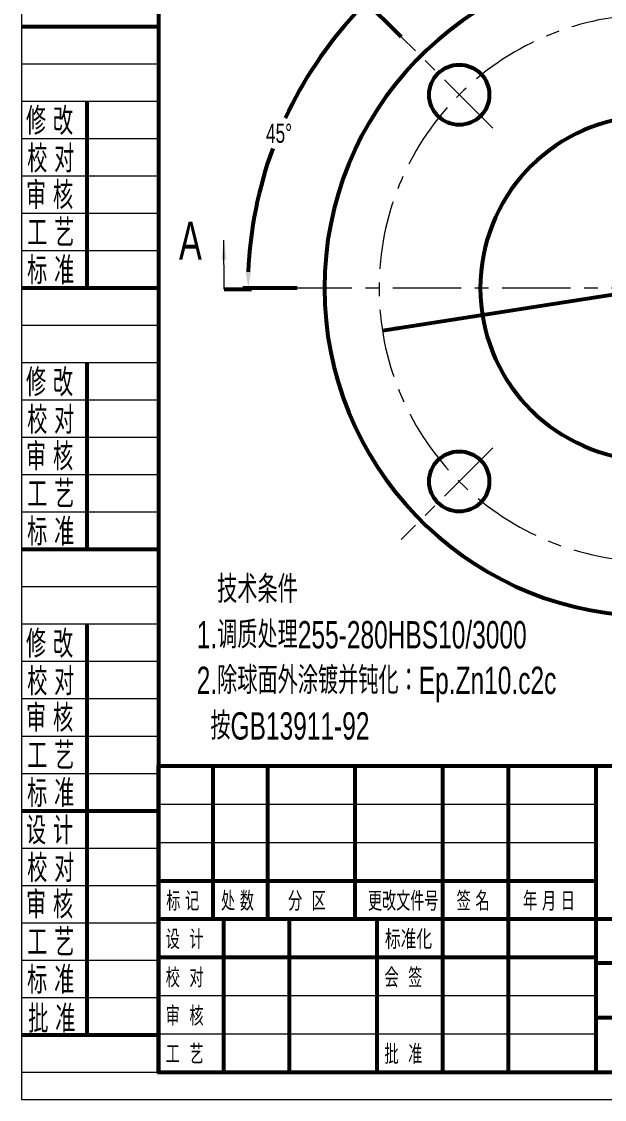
# Model space of a CAD drawing. Extents: x -25 to 185, y -5 to 292.
# Drawn here: x -25 to 81.5, y -5 to 192.1 of the extents above; entities that cross this region are included whole.
import ezdxf
from ezdxf.enums import TextEntityAlignment as Align

# ---------------------------------------------------------------- set-up
doc = ezdxf.new("R2010")
doc.units = 0
doc.header["$LTSCALE"] = 10
doc.header["$MEASUREMENT"] = 0
doc.linetypes.add('G', pattern=[2, 1.25, -0.25, 0.25, -0.25])
doc.layers.get('0').update_dxf_attribs({"linetype": 'CONTINUOUS', "lineweight": 53})
for name, color, linetype, lineweight in [('01', 7, 'CONTINUOUS', 53), ('02', 1, 'CONTINUOUS', 20), ('05', 4, 'G', 20), ('11', 3, 'CONTINUOUS', 20), ('13', 3, 'CONTINUOUS', 20)]:
    doc.layers.add(name, color=color, linetype=linetype, lineweight=lineweight)
doc.styles.add('INTECAD', font='GBTXT', dxfattribs={"width": 0.67, "bigfont": 'INTECAD'})
doc.styles.get("Standard").update_dxf_attribs({"font": 'GBTXT', "width": 0.67, "bigfont": 'INTECAD'})
doc.dimstyles.new('INTE', dxfattribs={"dimtxt": 3.5, "dimasz": 3, "dimexe": 1, "dimexo": 0, "dimgap": 1, "dimtad": 0, "dimdec": 4, "dimdsep": 46, "dimtxsty": 'Standard', "dimcen": 0, "dimclrd": 1, "dimclre": 1, "dimclrt": 3, "dimadec": 0, "dimazin": 0, "dimtfac": 1, "dimtdec": 4, "dimtix": 1, "dimtmove": 0, "dimatfit": 0, "dimfxl": 0, "dimtvp": 0.75, "dimtolj": 1, "dimtzin": 0, "dimarcsym": 0})

# ---------------------------------------------------------------- blocks, each defined once
blk = doc.blocks.new('*U1')
at = {"layer": '01'}
blk.add_lwpolyline([(0, 0), (180, 0), (180, 287), (0, 287)], close=True, dxfattribs=at)
at = {"layer": '02'}
blk.add_lwpolyline([(-25, -5), (185, -5), (185, 292), (-25, 292)], close=True, dxfattribs=at)
blk = doc.blocks.new('*D12')
at = {"color": 1}
blk.add_line((39.95, 122.47), (138.74, 137.97), dxfattribs=at)
for points in [[(138.74, 137.97), (135.7, 138), (135.85, 137.01)], [(39.95, 122.47), (42.83, 123.43), (42.99, 122.45)]]:
    blk.add_solid(points, dxfattribs=at)
at = {"color": 3, "insert": (96.72, 134.04), "char_height": 3.5, "width": 14.0035, "attachment_point": 5, "rotation": 8.9149}
blk.add_mtext('%%C100', dxfattribs=at)
blk = doc.blocks.new('*D13')
at = {"color": 1}
for p, q in [((43.38, 176.18), (36.37, 183.2)), ((24.34, 130.22), (14.43, 130.22))]:
    blk.add_line(p, q, dxfattribs=at)
for start, end in [(137.3241, 155.1725), (159.7889, 177.6759)]:
    blk.add_arc((89.34, 130.22), 73.98, start, end, dxfattribs=at)
for points in [[(37.08, 182.49), (35.31, 180.02), (34.6, 180.72)], [(15.43, 130.22), (15.93, 133.22), (14.93, 133.22)]]:
    blk.add_solid(points, dxfattribs=at)
at = {"color": 3, "insert": (21.05, 158.51), "char_height": 3.5, "width": 11.6702, "attachment_point": 5}
blk.add_mtext('45°', dxfattribs=at)
blk = doc.blocks.new('Z_Z_Z')
at = {"layer": '01'}
for p, q in [((-25, 191.22), (0, 191.22)), ((-13, 143.41), (-13, 177.56)), ((-25, 143.41), (0, 143.41)), ((-13, 95.61), (-13, 129.76)), ((-25, 95.61), (0, 95.61)), ((-13, 47.8), (-13, 81.95)), ((-25, 47.8), (0, 47.8)), ((-13, 6.83), (-13, 47.8)), ((-25, 6.83), (0, 6.83))]:
    blk.add_line(p, q, dxfattribs=at)
at = {"layer": '02'}
for p, q in [((-25, 184.39), (0, 184.39)), ((-25, 177.56), (0, 177.56)), ((-25, 170.73), (0, 170.73)), ((-25, 163.9), (0, 163.9)), ((-25, 157.07), (0, 157.07)), ((-25, 150.24), (0, 150.24)), ((-25, 136.59), (0, 136.59)), ((-25, 129.76), (0, 129.76)), ((-25, 122.93), (0, 122.93)), ((-25, 116.1), (0, 116.1)), ((-25, 109.27), (0, 109.27)), ((-25, 102.44), (0, 102.44)), ((-25, 88.78), (0, 88.78)), ((-25, 81.95), (0, 81.95)), ((-25, 75.12), (0, 75.12)), ((-25, 68.29), (0, 68.29)), ((-25, 61.46), (0, 61.46)), ((-25, 54.63), (0, 54.63)), ((-25, 40.98), (0, 40.98)), ((-25, 34.15), (0, 34.15)), ((-25, 27.32), (0, 27.32)), ((-25, 20.49), (0, 20.49)), ((-25, 13.66), (0, 13.66)), ((-25, 0), (0, 0))]:
    blk.add_line(p, q, dxfattribs=at)
at = {"layer": '11', "style": 'INTECAD', "width": 0.67}
for s, p in [('修 改', (-24.19, 171.4)), ('校 对', (-23.98, 164.52)), ('审 核', (-24.19, 157.84)), ('工 艺', (-23.98, 150.96)), ('标 准', (-23.98, 144.08)), ('修 改', (-24.19, 123.6)), ('校 对', (-23.98, 116.72)), ('审 核', (-24.19, 110.04)), ('工 艺', (-23.98, 103.16)), ('标 准', (-23.98, 96.27)), ('修 改', (-24.19, 75.79)), ('校 对', (-23.98, 68.91)), ('审 核', (-24.19, 62.23)), ('工 艺', (-23.98, 55.35)), ('标 准', (-23.98, 48.47)), ('设 计', (-24.19, 41.65)), ('校 对', (-23.98, 34.76)), ('审 核', (-24.19, 28.09)), ('工 艺', (-23.98, 21.21)), ('标 准', (-23.98, 14.32)), ('批 准', (-23.78, 7.23))]:
    blk.add_text(s, height=5, dxfattribs=at).set_placement(p)

msp = doc.modelspace()

# ---------------------------------------------------------------- linework, layer by layer
for centre in [(54.99927, 178.72452), (54.99927, 108.01384)]:
    msp.add_circle(centre, 5.5)
msp.add_arc((90.35461, 143.36918), 31.5, 94.5520714, 265.4479286)
at = {"layer": '01'}
for p, q in [((12.02256, 143.14833), (17.02253, 143.16772)), ((0, 56), (180, 56)), ((0, 0), (0, 56)), ((10, 28), (10, 56)), ((20, 28), (20, 56)), ((36, 28), (36, 56)), ((52, 0), (52, 56)), ((64, 0), (64, 56)), ((80, 0), (80, 56)), ((0, 35), (80, 35)), ((0, 28), (130, 28)), ((12, 0), (12, 28)), ((24, 0), (24, 28)), ((40, 0), (40, 28)), ((0, 21), (80, 21)), ((80, 20), (180, 20)), ((80, 10), (130, 10)), ((0, 0), (180, 0))]:
    msp.add_line(p, q, dxfattribs=at)
msp.add_arc((90.35461, 143.36918), 60, 92.3880155, 267.6119845, dxfattribs=at)
msp.add_point((0, 0), dxfattribs=at)
at = {"layer": '02'}
for p, q in [((12.02256, 143.14833), (11.98766, 152.14826)), ((0, 49), (80, 49)), ((0, 42), (80, 42)), ((0, 14), (80, 14)), ((0, 7), (80, 7))]:
    msp.add_line(p, q, dxfattribs=at)
at = {"layer": '02', "color": 1}
msp.add_solid([(12.45162, 148.55003), (11.55163, 148.54654), (11.98766, 152.14826)], dxfattribs=at)
at = {"layer": '05'}
for p, q in [((61.1393, 172.58449), (44.39267, 189.33112)), ((155.35461, 143.36918), (25.35461, 143.36918)), ((61.1393, 114.15387), (44.39267, 97.40724))]:
    msp.add_line(p, q, dxfattribs=at)
msp.add_arc((90.35461, 143.36918), 50, 92.865984, 267.134016, dxfattribs=at)

# ---------------------------------------------------------------- block references
msp.add_blockref('Z_Z_Z', (0, 0))
at = {"layer": '02'}
msp.add_blockref('*U1', (0, 0), dxfattribs=at)

# ---------------------------------------------------------------- texts
at = {"layer": '02', "insert": (7.01474, 90.81299), "char_height": 5, "width": 301.1812476, "attachment_point": 1, "style": 'INTECAD'}
msp.add_mtext('   技术条件\\P1.调质处理255-280HBS10/3000\\P2.除球面外涂镀并钝化：Ep.Zn10.c2c\\P  按GB13911-92', dxfattribs=at)
at = {"layer": '11', "style": 'INTECAD', "width": 0.67}
msp.add_text('A', height=7, dxfattribs=at).set_placement((5.86234, 152.04643), align=Align.MIDDLE)
at = {"layer": '13', "width": 0.67}
for s, p in [('标 记', (1.455, 29.506)), ('处 数', (11.455, 29.506)), ('分  区', (23.716, 29.506)), ('更改文件号', (38.313, 29.506)), ('签 名', (54.521, 29.506)), ('年 月 日', (66.664, 29.506)), ('设  计', (1.352, 22.506)), ('校  对', (1.352, 15.506)), ('会  签', (41.352, 15.506)), ('审  核', (1.352, 8.506)), ('工  艺', (1.352, 1.506)), ('批  准', (41.352, 1.506))]:
    msp.add_text(s, height=3.5, dxfattribs=at).set_placement(p)
at = {"layer": '13', "width": 0.849027}
msp.add_text('标准化', height=3.5, dxfattribs=at).set_placement((41.418, 22.506), (50.052, 22.506), align=Align.FIT)

# ---------------------------------------------------------------- dimensions: what is measured, and where the dimension line sits
dim = msp.add_angular_dim_2l(base=(20.55602, 167.69979), line1=((61.1393, 172.58449), (44.39267, 189.33112)), line2=((155.35461, 143.36918), (25.35461, 143.36918)), dimstyle='INTE', override={"dimadec": 4})
dim.commit()
dim.dimension.update_dxf_attribs({"geometry": '*D13', "text_midpoint": (22.06359, 171.65625), "insert": (1.01127, 13.14655)})
dim = msp.add_diameter_dim_2p(p1=(40.95863, 135.62079), p2=(139.75059, 151.11757), text='%%C100', dimstyle='INTE')
dim.commit()
dim.dimension.update_dxf_attribs({"geometry": '*D12', "text_midpoint": (97.73616, 147.18417), "dimtype": 163, "insert": (1.01127, 13.14655)})

doc.saveas('drawing.dxf')
